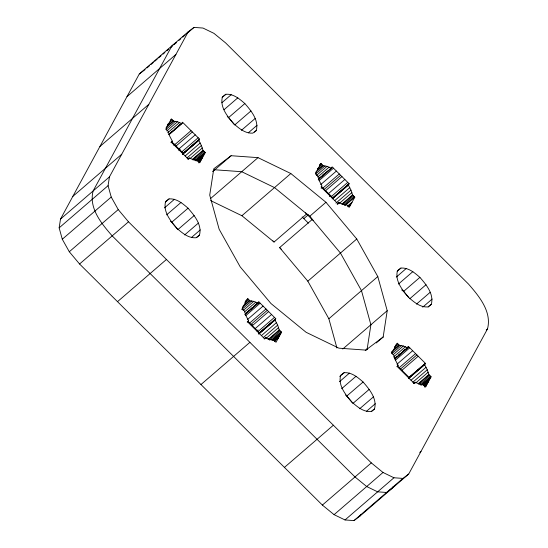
<?xml version="1.0" encoding="UTF-8"?>
<svg xmlns="http://www.w3.org/2000/svg" width="548" height="548" viewBox="0 0 548 548"><rect width="100%" height="100%" fill="white"/><g stroke="black" fill="none" stroke-linecap="round" stroke-linejoin="round"><path stroke-width="0.82" d="M59.15 227.858L60.499 219.09L139.302 73.953L188.231 31.763L194.019 27.4L202.979 28.044L213.919 33.339L225.625 42.922L468.43 284.001C479.021 296.119 492.036 311.689 487.501 328.91L408.698 474.047L359.769 516.237L353.981 520.6L345.021 519.956L334.081 514.661L322.375 505.078L79.57 263.999L69.301 251.758L62.287 239.236L59.15 227.858L108.079 185.669L109.429 176.901L188.231 31.763M199.479 235.147C202.205 224.81 194.389 215.467 188.039 208.199C182.71 203.548 176.62 198.342 169.072 198.89L165.599 201.506C162.879 211.843 170.695 221.18 177.045 228.454C182.374 233.099 188.464 238.311 196.013 237.764L199.479 235.147L196.972 237.311M256.293 130.513C259.012 120.176 251.203 110.84 244.853 103.565C239.524 98.914 233.434 93.708 225.886 94.256L222.413 96.873C219.693 107.209 227.502 116.546 233.852 123.821C239.181 128.472 245.271 133.678 252.82 133.13L256.293 130.513L254.409 132.137M367.112 349.425L370.9 324.759L361.481 290.639L340.452 253.053L309.647 216.344L274.521 187.594L241.709 171.709L214.816 169.777L212.816 171.291M383.168 337.006L387.21 310.695L377.798 276.576L356.762 238.99L325.957 202.281L290.83 173.531L258.019 157.646L231.126 155.714L213.768 168.811L209.726 195.129L219.145 229.242L240.175 266.828L270.979 303.537L306.106 332.294L338.924 348.172L365.811 350.104L383.168 337.006L376.27 342.959M374.524 408.945C377.25 398.615 369.434 389.272 363.084 382.004C357.755 377.353 351.665 372.14 344.117 372.688L340.644 375.312C337.924 385.641 345.74 394.985 352.09 402.253C357.419 406.904 363.509 412.117 371.058 411.569L374.524 408.945L371.393 411.651M431.338 304.318C434.057 293.981 426.248 284.638 419.898 277.37C414.569 272.719 408.479 267.506 400.93 268.054L397.458 270.678C394.738 281.008 402.547 290.351 408.897 297.619C414.226 302.27 420.316 307.483 427.865 306.935L431.338 304.318L428.2 307.017M181.826 123.595L177.442 121.725L173.606 121.142L171.346 118.895L165.845 129.02L168.113 131.267L169.668 136.041L172.305 141.137L171.565 142.494L188.505 159.31L189.238 157.954L193.622 159.824L197.458 160.406L199.725 162.66L205.219 152.529L202.959 150.282L201.397 145.508L198.766 140.411L199.499 139.062L182.559 122.238L181.826 123.595L169.277 134.411M199.499 139.062L182.82 153.796L199.136 139.74M331.41 168.222L327.026 166.352L323.197 165.77L320.929 163.516L315.429 173.648L317.696 175.894L319.251 180.669L321.888 185.765L321.149 187.115L338.089 203.938L338.828 202.582L343.206 204.452L347.042 205.034L349.309 207.281L354.809 197.157L352.542 194.91L350.98 190.135L348.35 185.039L349.083 183.683L332.143 166.866L331.41 168.222L318.237 179.58M258.841 301.873L258.108 303.229L253.724 301.359L249.888 300.777L247.621 298.53L242.127 308.654L244.394 310.908L245.949 315.675L248.58 320.772L247.847 322.128L264.787 338.945L265.52 337.589L269.904 339.465L273.74 340.041L276.007 342.295L281.501 332.17L279.233 329.917L277.678 325.142L275.048 320.053L275.781 318.696L258.841 301.873L257.587 302.955M275.781 318.696L259.471 332.759L258.848 333.903L275.158 319.84M349.083 183.683L332.41 198.424L348.72 184.361M366.571 349.987L367.201 348.823L365.283 350.48M395.142 358.673L407.691 347.857L408.424 346.5L425.364 363.324L424.632 364.673L408.945 378.195M425.364 363.324L409.055 377.38L408.431 378.524L424.748 364.461M424.632 364.673L427.262 369.77L428.817 374.544L431.084 376.791L425.591 386.922L423.323 384.669L419.487 384.086L415.103 382.216L414.37 383.573L397.43 366.756L398.163 365.4L395.533 360.303L393.978 355.529L391.71 353.282L397.204 343.158L399.471 345.404L403.307 345.987L407.691 347.857M359.769 516.237L360.563 514.771M393.183 486.645L392.389 488.11L386.607 492.474L377.64 491.83L366.701 486.535L354.994 476.952L112.189 235.873C101.599 223.755 88.584 208.185 93.119 190.964L171.921 45.827L176.422 42.436M147.001 67.931L149.563 65.726M150.844 64.623L153.399 62.417M154.68 61.314L157.235 59.109M158.516 58.006L161.078 55.8M162.996 54.149L164.914 52.492M166.832 50.841L168.75 49.183M170.668 47.532L172.593 45.874M174.511 44.217L176.429 42.566M178.963 40.381L180.84 38.757M182.724 37.134L185.238 34.969M186.491 33.894L194.019 27.4M126.985 96.633L175.922 54.444M99.9 146.522L148.83 104.332M72.809 196.41L121.745 154.221M170.442 120.327L171.695 119.245M169.339 122.725L172.476 120.019M167.77 124.245L169.024 123.163M167.339 125.04L168.592 123.958M166.982 126.198L173.257 120.793M166.085 127.636L173.606 121.142M60.499 219.09L109.429 176.901M166.037 129.383L175.442 121.266M166.777 130.917L177.442 121.725M167.661 132.78L179.58 122.499M169.901 133.267L172.408 131.102M174.291 129.486L176.175 127.862M178.682 125.698L179.936 124.615M169.017 134.274L182.196 122.916M168.763 134.739L181.943 123.382M222.118 97.496L225.886 94.256M171.044 142.22L172.305 141.137M171.058 142.679L172.339 141.576M62.287 239.236L111.223 197.047L108.079 185.669M221.851 102.75L231.263 94.64M173.531 145.138L174.805 144.035M174.723 144.713L191.033 130.65M176.045 146.028L192.355 131.965M224.022 109.716L237.825 97.818M178.956 148.919L195.266 134.856M178.826 150.659L180.107 149.556M181.868 151.81L198.177 137.747M183.073 153.33L199.39 139.274M69.301 251.758L118.231 209.576L111.223 197.047M182.573 154.262L198.883 140.206M182.457 154.474L198.766 140.411M227.262 116.587L228.537 117.628L244.853 103.565M185.156 155.968L200.212 142.987M186.971 157.947L201.397 145.508M187.875 159.249L189.238 157.954M189.772 158.769L202.322 147.953M192.293 159.475L202.959 150.282M192.643 159.824L203.308 150.632M194.054 160.057L204.089 151.406M251.011 110.908L234.702 124.971L228.537 117.628M195.458 160.29L204.87 152.18M195.814 160.646L205.219 152.529M196.013 160.893L204.794 153.324M196.944 161.016L203.849 155.063M197.883 161.133L202.904 156.803M198.081 161.379L202.472 157.598M79.57 263.999L128.499 221.81L371.304 462.889L383.011 472.472L393.95 477.767L402.917 478.411L408.698 474.047M198.28 161.633L202.041 158.386M198.588 162.29L201.102 160.126M198.897 162.948L200.157 161.866M241.415 130.328L255.217 118.423M165.311 202.13L169.072 198.89M248.319 132.822L257.101 125.252M164.414 207.925L174.449 199.273M212.898 171.435L231.126 155.714M166.585 214.891L181.011 202.452M170.449 221.214L171.73 222.262L188.039 208.199M210.364 198.732L258.019 157.646M194.198 215.542L177.888 229.605L171.73 222.262M184.608 234.955L198.403 223.057M191.505 237.455L200.287 229.879M117.505 301.667L166.434 259.478M210.61 200.575L241.901 215.72L290.83 173.531M319.676 164.599L320.929 163.516M319.402 165.496L321.279 163.873M318.299 167.887L322.06 164.647M317.354 168.873L318.607 167.791M317.196 170.284L322.841 165.421M315.669 172.257L323.197 165.77M315.621 174.004L325.026 165.893M316.36 175.545L327.026 166.352M317.874 176.86L329.163 167.126M318.97 178.223L320.224 177.141M322.738 174.976L323.991 173.894M318.607 178.901L324.252 174.031M325.505 172.949L328.012 170.791M329.896 169.168L331.78 167.544M318.354 179.367L331.526 168.01M319.039 180.621L333.472 168.181M320.696 184.594L336.383 171.072M321.121 188.313L322.395 187.211M322.984 188.026L339.294 173.963M324.306 189.341L340.616 175.278M325.628 190.649L341.938 176.586M328.54 193.54L344.85 179.477M241.901 215.72L274.048 242.031L306.675 213.905M303.845 218.631L308.325 214.768M329.43 196.568L330.711 195.465M331.451 196.431L347.761 182.374M306.866 214.097L309.647 216.344L325.957 202.281M332.663 197.958L348.973 183.895M332.156 198.89L348.466 184.827M332.67 198.561L348.35 185.039M336.931 348.007L328.862 318.765L307.832 281.179L279.638 247.58L312.257 219.453M334.739 200.589L349.795 187.608M335.924 203.116L350.98 190.135M337.568 203.664L338.828 202.582M337.458 203.877L338.712 202.794M337.205 204.342L338.459 203.26M339.356 203.397L351.905 192.581M341.877 204.103L352.542 194.91M342.233 204.452L352.891 195.259M343.637 204.685L353.672 196.033M344.418 205.459L354.453 196.807M345.398 205.274L354.809 197.157M347.665 206.007L352.056 202.219M347.864 206.26L351.631 203.013M348.172 206.918L350.686 204.753M245.47 301.044L247.977 298.879M244.99 302.14L246.251 301.058M244.99 302.9L248.758 299.653M243.264 305.839L249.539 300.427M242.36 307.27L249.888 300.777M241.689 309.558L251.724 300.907M243.059 310.552L253.724 301.359M244.566 311.874L255.861 302.14M246.182 312.908L252.45 307.497M253.71 306.414L256.848 303.708M247.182 312.291L248.436 311.209M250.943 309.045L252.203 307.962M253.457 306.88L258.471 302.551M245.045 314.374L258.218 303.017M244.929 314.586L258.108 303.229M245.737 315.627L260.163 303.188M247.395 319.6L263.074 306.079M247.326 321.854L248.58 320.772M247.21 322.066L248.47 320.984M249.676 323.032L265.986 308.969M250.998 324.348L267.314 310.284M251.258 325.56L252.532 324.457M252.327 325.663L268.636 311.6M307.832 281.179L356.762 238.99M255.238 328.553L271.548 314.49M256.765 331.026L258.046 329.923M258.149 331.444L274.459 317.381M259.355 332.972L275.665 318.909M259.101 333.437L275.411 319.374M258.738 334.116L275.048 320.053M200.972 384.538L249.902 342.349M261.43 335.602L276.487 322.621M263.252 337.582L277.678 325.142M264.15 338.883L265.52 337.589M266.054 338.404L278.596 327.588M267.945 339.65L279.233 329.917M268.924 339.465L279.59 330.266M269.705 340.24L280.371 331.04M271.74 339.931L281.151 331.814M272.096 340.281L281.501 332.17M272.918 339.993L281.076 332.958M273.226 340.651L280.131 334.698M274.164 340.767L279.185 336.438M274.363 341.014L278.754 337.232M274.562 341.267L278.322 338.02M328.862 318.765L377.798 276.576M397.163 271.301L400.93 268.054M396.273 277.096L406.308 268.445M398.444 284.056L412.87 271.616M401.67 289.865L403.588 291.433L419.898 277.37M342.753 349.021L387.21 310.695M409.746 298.776L426.056 284.713M416.459 304.126L430.262 292.228M339.726 376.476L344.117 372.688M422.734 307.168L432.146 299.05M339.459 381.73L349.494 373.078M341.63 388.69L356.056 376.25M395.677 345.13L397.56 343.507M394.581 346.768L395.834 345.685M394.574 347.528L398.341 344.281M393.471 349.919L399.122 345.055M391.827 351.83L393.087 350.747M391.32 352.439L399.471 345.404M391.895 353.645L401.307 345.528M393.272 354.638L403.307 345.987M345.493 395.019L346.774 396.067L363.084 382.004M393.526 357.043L405.445 346.761M394.622 358.399L396.505 356.775M398.389 355.152L400.273 353.535M402.78 351.371L404.664 349.747M407.171 347.583L408.424 346.5M395.135 358.07L396.389 356.988M403.294 351.042L404.547 349.96M394.882 358.536L408.061 347.179M394.629 359.002L407.808 347.644M395.32 360.255L409.746 347.816M396.978 364.228L412.665 350.706M369.242 389.347L352.933 403.41L346.774 396.067M396.8 366.694L398.054 365.612M399.259 367.66L415.576 353.597M284.433 467.41L333.369 425.221M400.588 368.975L416.898 354.912M401.91 370.29L418.22 356.227M359.652 408.76L373.455 396.862M366.55 411.26L375.332 403.684M408.938 377.593L425.248 363.53M408.685 378.058L425.001 363.995M411.021 380.23L426.077 367.249M412.836 382.209L427.262 369.77M413.85 383.299L415.103 382.216M413.733 383.511L414.994 382.429M415.637 383.031L428.187 372.215M418.158 383.737L428.817 374.544M418.508 384.086L429.173 374.894M419.919 384.319L429.954 375.668M420.693 385.093L430.735 376.442M421.679 384.908L431.084 376.791M421.878 385.155L430.66 377.586M486.247 329.992L487.501 328.91M423.44 384.737L429.714 379.326M423.748 385.395L428.769 381.065M423.947 385.641L428.337 381.853M424.145 385.895L427.906 382.648M424.453 386.552L426.961 384.388M424.762 387.21L426.022 386.128M322.375 505.078L371.304 462.889M334.081 514.661L383.011 472.472M419.761 452.449L421.015 451.367M345.021 519.956L393.95 477.767M353.981 520.6L402.917 478.411M139.302 73.953L145.083 69.589M321.238 186.293L332.773 197.746M305.565 212.809L313.36 220.549M302.133 216.926L308.421 223.166M272.945 240.935L274.048 242.031M279.638 247.58L281.295 249.224M171.695 141.706L183.19 153.125M397.512 365.927L409.055 377.38M247.929 321.299L259.471 332.759M403.588 291.433L408.719 297.55M118.231 209.576L128.499 221.81M309.647 216.344L312.059 219.255"/></g></svg>
